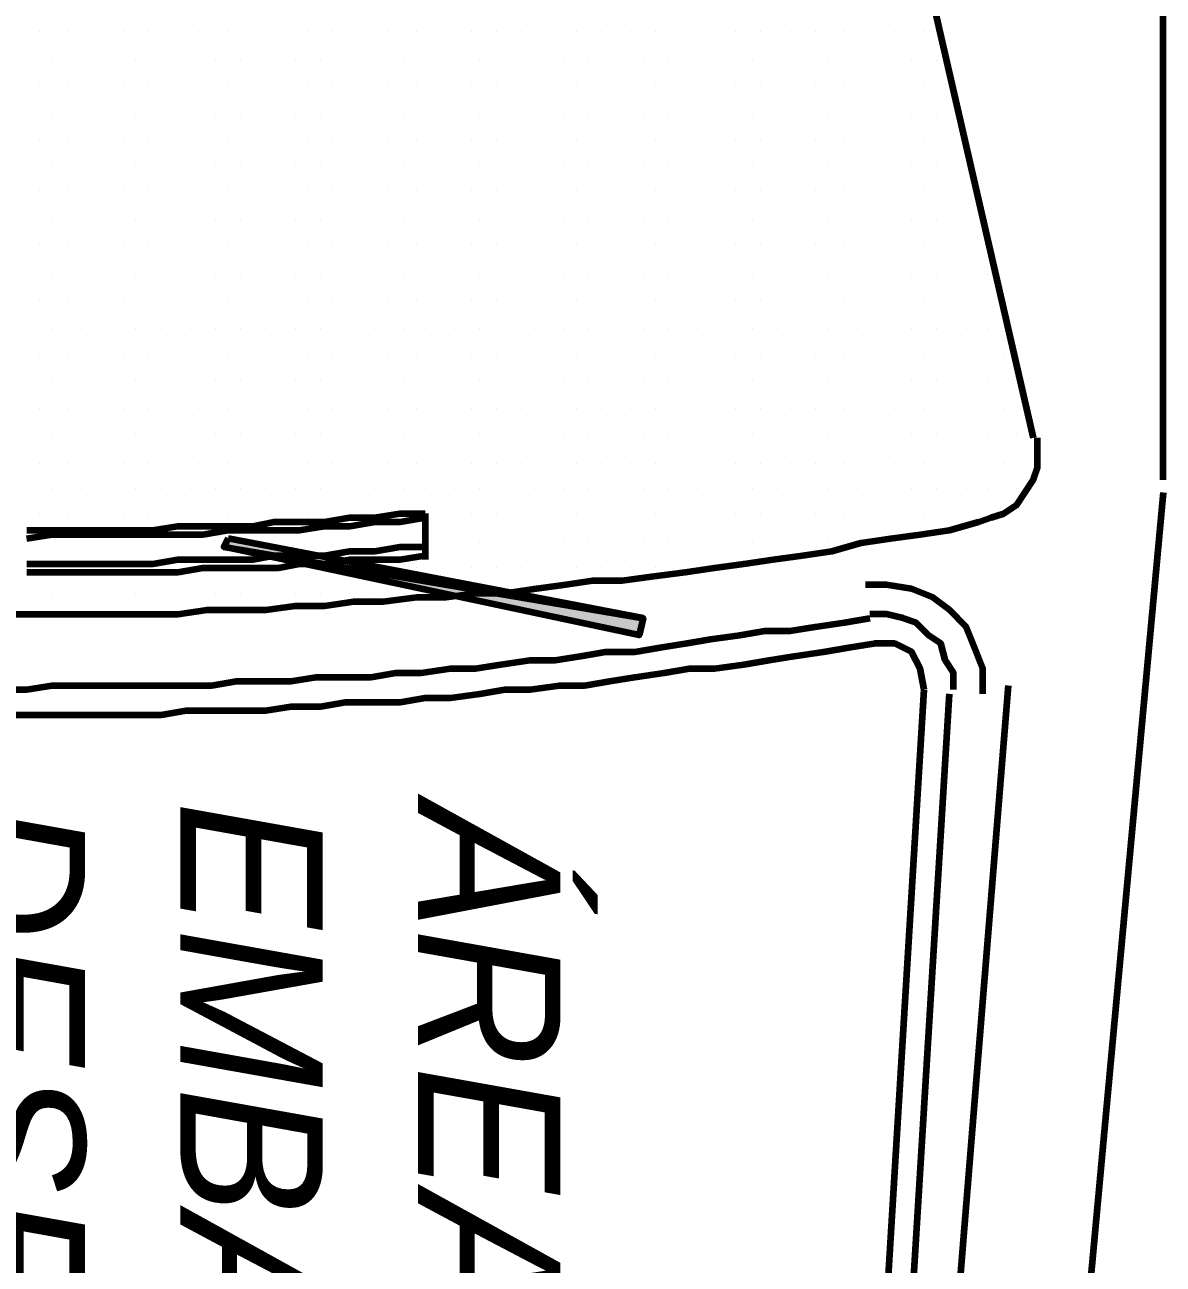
# Model space of a CAD drawing. Header units: millimetres. Extents: x 2273 to 2522, y 1034 to 1187.
# Drawn here: x 2395.342 to 2396.14, y 1169.398 to 1170.267 of the extents above; entities that cross this region are included whole.
import ezdxf

# ---------------------------------------------------------------- set-up
doc = ezdxf.new("R2010")
doc.units = ezdxf.units.MM
doc.linetypes.add('DASHED', pattern=[19.05, 12.7, -6.35])
doc.layers.add('LAYER8', color=8, linetype='Continuous')
doc.layers.add('PAREDES', color=4, linetype='Continuous', lineweight=100)
doc.layers.add('projeção coberta', color=252, linetype='DASHED', lineweight=0)
doc.styles.get("Standard").update_dxf_attribs({"font": 'arial.ttf'})

# ---------------------------------------------------------------- blocks, each defined once
blk = doc.blocks.new('CAR')
at = {"layer": 'projeção coberta', "linetype": 'Continuous'}
blk.add_hatch(color=0, dxfattribs=at).paths.add_polyline_path([(77.12402, 145.96569), (77.17402, 146.2598), (77.11814, 145.96863), (77.12402, 145.96569), (77.17402, 146.2598), (77.18578, 146.25686)])
at = {"layer": 'PAREDES', "color": 0, "linetype": 'Continuous'}
for points in [[(77.07696, 146.62451), (76.51814, 146.62451)], [(77.08578, 146.62451), (78.20049, 146.52157)], [(76.61225, 146.43333), (77.04755, 146.53333)], [(77.10637, 146.4951), (77.10343, 146.50392), (77.10049, 146.51275), (77.09461, 146.52157), (77.08578, 146.52745), (77.07696, 146.53333), (77.06814, 146.53627), (77.05637, 146.53627), (77.04755, 146.53627)], [(77.0652, 146.53039), (77.0652, 146.53039)], [(77.00637, 146.52157), (77.00637, 146.52157)], [(77.04461, 146.52157), (77.04461, 146.52157)], [(77.08284, 146.52157), (77.08284, 146.52157)], [(76.98873, 146.51275), (76.98873, 146.51275)], [(77.02696, 146.51275), (77.02696, 146.51275)], [(77.0652, 146.51275), (77.0652, 146.51275)], [(77.10049, 146.51275), (77.10049, 146.51275)], [(77.22108, 146.51569), (78.23873, 146.43333)], [(76.93284, 146.50098), (76.93284, 146.50098)], [(76.97108, 146.50098), (76.97108, 146.50098)], [(77.00637, 146.50098), (77.00637, 146.50098)], [(77.04461, 146.50098), (77.04461, 146.50098)], [(77.08284, 146.50098), (77.08284, 146.50098)], [(76.87402, 146.4951), (76.87402, 146.4951)], [(76.91225, 146.4951), (76.91225, 146.4951)], [(76.95049, 146.4951), (76.95049, 146.4951)], [(76.98873, 146.4951), (76.98873, 146.4951)], [(77.02696, 146.4951), (77.02696, 146.4951)], [(77.0652, 146.4951), (77.0652, 146.4951)], [(77.10049, 146.4951), (77.10049, 146.4951)], [(77.17108, 145.80686), (77.17108, 145.82745), (77.17108, 145.84804), (77.17108, 145.86863), (77.17108, 145.88922), (77.17108, 145.9098), (77.17108, 145.93333), (77.16814, 145.95392), (77.16814, 145.97451), (77.16814, 145.9951), (77.1652, 146.01569), (77.1652, 146.03627), (77.16225, 146.05686), (77.16225, 146.07745), (77.15931, 146.10098), (77.15931, 146.12157), (77.15637, 146.14216), (77.15637, 146.16275), (77.15343, 146.18333), (77.15049, 146.20392), (77.14755, 146.22451), (77.14755, 146.2451), (77.14461, 146.26569), (77.14167, 146.28922), (77.13873, 146.3098), (77.13578, 146.33039), (77.13284, 146.35098), (77.1299, 146.37157), (77.12696, 146.39216), (77.12108, 146.41275), (77.11814, 146.43333), (77.1152, 146.45392), (77.11225, 146.47451), (77.10637, 146.4951)], [(77.22696, 146.49804), (77.20931, 146.49804), (77.19461, 146.49216), (77.1799, 146.48627), (77.16814, 146.47451), (77.15931, 146.46275), (77.15343, 146.44804), (77.15049, 146.43039), (77.15049, 146.41569)], [(76.85637, 146.48627), (76.85637, 146.48627)], [(76.89461, 146.48627), (76.89461, 146.48627)], [(76.93284, 146.48627), (76.93284, 146.48627)], [(76.97108, 146.48627), (76.97108, 146.48627)], [(77.00637, 146.48627), (77.00637, 146.48627)], [(77.04461, 146.48627), (77.04461, 146.48627)], [(77.08284, 146.48627), (77.08284, 146.48627)], [(76.80049, 146.47451), (76.80049, 146.47451)], [(76.83873, 146.47451), (76.83873, 146.47451)], [(76.87402, 146.47451), (76.87402, 146.47451)], [(76.91225, 146.47451), (76.91225, 146.47451)], [(76.95049, 146.47451), (76.95049, 146.47451)], [(76.98873, 146.47451), (76.98873, 146.47451)], [(77.02696, 146.47451), (77.02696, 146.47451)], [(77.0652, 146.47451), (77.0652, 146.47451)], [(77.10049, 146.47451), (77.10049, 146.47451)], [(77.22402, 146.47745), (77.21225, 146.47745), (77.20343, 146.47157), (77.19167, 146.46863), (77.18578, 146.4598), (77.17696, 146.45098), (77.17402, 146.44216), (77.17108, 146.43039), (77.17108, 146.41863)], [(78.28578, 146.4098), (77.22696, 146.47451)], [(76.78284, 146.46569), (76.78284, 146.46569)], [(76.82108, 146.46569), (76.82108, 146.46569)], [(76.85637, 146.46569), (76.85637, 146.46569)], [(76.89461, 146.46569), (76.89461, 146.46569)], [(76.93284, 146.46569), (76.93284, 146.46569)], [(76.97108, 146.46569), (76.97108, 146.46569)], [(77.00637, 146.46569), (77.00637, 146.46569)], [(77.04461, 146.46569), (77.04461, 146.46569)], [(77.08284, 146.46569), (77.08284, 146.46569)], [(76.76225, 146.45686), (76.76225, 146.45686)], [(76.80049, 146.45686), (76.80049, 146.45686)], [(76.83873, 146.45686), (76.83873, 146.45686)], [(76.87402, 146.45686), (76.87402, 146.45686)], [(76.91225, 146.45686), (76.91225, 146.45686)], [(76.95049, 146.45686), (76.95049, 146.45686)], [(76.98873, 146.45686), (76.98873, 146.45686)], [(77.02696, 146.45686), (77.02696, 146.45686)], [(77.0652, 146.45686), (77.0652, 146.45686)], [(77.10049, 146.45686), (77.10049, 146.45686)], [(77.22402, 146.45686), (77.20931, 146.45392), (77.19755, 146.44804), (77.19167, 146.43627), (77.19167, 146.42157)], [(78.28873, 146.39216), (77.22402, 146.45686)], [(76.78284, 146.44804), (76.78284, 146.44804)], [(76.82108, 146.44804), (76.82108, 146.44804)], [(76.85637, 146.44804), (76.85637, 146.44804)], [(76.89461, 146.44804), (76.89461, 146.44804)], [(76.93284, 146.44804), (76.93284, 146.44804)], [(76.97108, 146.44804), (76.97108, 146.44804)], [(77.00637, 146.44804), (77.00637, 146.44804)], [(77.04461, 146.44804), (77.04461, 146.44804)], [(77.08284, 146.44804), (77.08284, 146.44804)], [(76.76225, 146.43627), (76.76225, 146.43627)], [(76.80049, 146.43627), (76.80049, 146.43627)], [(76.83873, 146.43627), (76.83873, 146.43627)], [(76.87402, 146.43627), (76.87402, 146.43627)], [(76.91225, 146.43627), (76.91225, 146.43627)], [(76.95049, 146.43627), (76.95049, 146.43627)], [(76.98873, 146.43627), (76.98873, 146.43627)], [(77.02696, 146.43627), (77.02696, 146.43627)], [(77.0652, 146.43627), (77.0652, 146.43627)], [(77.10049, 146.43627), (77.10049, 146.43627)], [(76.78284, 146.42745), (76.78284, 146.42745)], [(76.82108, 146.42745), (76.82108, 146.42745)], [(76.85637, 146.42745), (76.85637, 146.42745)], [(76.89461, 146.42745), (76.89461, 146.42745)], [(76.93284, 146.42745), (76.93284, 146.42745)], [(76.97108, 146.42745), (76.97108, 146.42745)], [(77.00637, 146.42745), (77.00637, 146.42745)], [(77.04461, 146.42745), (77.04461, 146.42745)], [(77.08284, 146.42745), (77.08284, 146.42745)], [(77.12108, 146.42745), (77.12108, 146.42745)], [(77.24167, 145.8098), (77.24167, 145.82745), (77.24167, 145.8451), (77.24167, 145.86569), (77.24167, 145.88333), (77.24167, 145.90098), (77.24167, 145.92157), (77.23873, 145.93922), (77.23873, 145.95686), (77.23873, 145.97745), (77.23873, 145.9951), (77.23578, 146.01275), (77.23578, 146.03333), (77.23284, 146.05098), (77.23284, 146.06863), (77.23284, 146.08922), (77.2299, 146.10686), (77.2299, 146.12451), (77.22696, 146.1451), (77.22402, 146.16275), (77.22402, 146.18039), (77.22108, 146.20098), (77.22108, 146.21863), (77.21814, 146.23627), (77.2152, 146.25392), (77.21225, 146.27451), (77.20931, 146.29216), (77.20931, 146.3098), (77.20637, 146.33039), (77.20343, 146.34804), (77.20049, 146.36569), (77.19755, 146.38627), (77.19461, 146.40392), (77.19167, 146.42157)], [(76.76225, 146.41863), (76.76225, 146.41863)], [(76.80049, 146.41863), (76.80049, 146.41863)], [(76.83873, 146.41863), (76.83873, 146.41863)], [(76.87402, 146.41863), (76.87402, 146.41863)], [(76.91225, 146.41863), (76.91225, 146.41863)], [(76.95049, 146.41863), (76.95049, 146.41863)], [(76.98873, 146.41863), (76.98873, 146.41863)], [(77.02696, 146.41863), (77.02696, 146.41863)], [(77.0652, 146.41863), (77.0652, 146.41863)], [(77.10049, 146.41863), (77.10049, 146.41863)], [(77.22402, 145.8098), (77.22402, 145.82745), (77.22108, 145.8451), (77.22108, 145.86569), (77.22108, 145.88333), (77.22108, 145.90098), (77.22108, 145.91863), (77.22108, 145.93922), (77.22108, 145.95686), (77.21814, 145.97451), (77.21814, 145.9951), (77.21814, 146.01275), (77.2152, 146.03039), (77.2152, 146.05098), (77.2152, 146.06863), (77.21225, 146.08627), (77.21225, 146.10392), (77.20931, 146.12451), (77.20931, 146.14216), (77.20637, 146.1598), (77.20343, 146.18039), (77.20343, 146.19804), (77.20049, 146.21569), (77.19755, 146.23333), (77.19755, 146.25392), (77.19461, 146.27157), (77.19167, 146.28922), (77.18873, 146.30686), (77.18578, 146.32745), (77.18284, 146.3451), (77.18284, 146.36275), (77.1799, 146.38039), (77.17696, 146.40098), (77.17402, 146.41863)], [(76.78284, 146.4098), (76.78284, 146.4098)], [(76.82108, 146.4098), (76.82108, 146.4098)], [(76.85637, 146.4098), (76.85637, 146.4098)], [(76.89461, 146.4098), (76.89461, 146.4098)], [(76.93284, 146.4098), (76.93284, 146.4098)], [(76.97108, 146.4098), (76.97108, 146.4098)], [(77.00637, 146.4098), (77.00637, 146.4098)], [(77.04461, 146.4098), (77.04461, 146.4098)], [(77.08284, 146.4098), (77.08284, 146.4098)], [(77.12108, 146.4098), (77.12108, 146.4098)], [(76.76225, 146.40098), (76.76225, 146.40098)], [(76.80049, 146.40098), (76.80049, 146.40098)], [(76.83873, 146.40098), (76.83873, 146.40098)], [(76.87402, 146.40098), (76.87402, 146.40098)], [(76.91225, 146.40098), (76.91225, 146.40098)], [(76.95049, 146.40098), (76.95049, 146.40098)], [(76.98873, 146.40098), (76.98873, 146.40098)], [(77.02696, 146.40098), (77.02696, 146.40098)], [(77.0652, 146.40098), (77.0652, 146.40098)], [(77.10049, 146.40098), (77.10049, 146.40098)], [(76.78284, 146.38922), (76.78284, 146.38922)], [(76.82108, 146.38922), (76.82108, 146.38922)], [(76.85637, 146.38922), (76.85637, 146.38922)], [(76.89461, 146.38922), (76.89461, 146.38922)], [(76.93284, 146.38922), (76.93284, 146.38922)], [(76.97108, 146.38922), (76.97108, 146.38922)], [(77.00637, 146.38922), (77.00637, 146.38922)], [(77.04461, 146.38922), (77.04461, 146.38922)], [(77.08284, 146.38922), (77.08284, 146.38922)], [(77.12108, 146.38922), (77.12108, 146.38922)], [(76.76225, 146.38039), (76.76225, 146.38039)], [(76.80049, 146.38039), (76.80049, 146.38039)], [(76.83873, 146.38039), (76.83873, 146.38039)], [(76.87402, 146.38039), (76.87402, 146.38039)], [(76.91225, 146.38039), (76.91225, 146.38039)], [(76.98873, 146.38039), (76.98873, 146.38039)], [(77.02696, 146.38039), (77.02696, 146.38039)], [(77.0652, 146.38039), (77.0652, 146.38039)], [(77.10049, 146.38039), (77.10049, 146.38039)], [(76.78284, 146.37157), (76.78284, 146.37157)], [(76.82108, 146.37157), (76.82108, 146.37157)], [(76.85637, 146.37157), (76.85637, 146.37157)], [(76.89461, 146.37157), (76.89461, 146.37157)], [(76.93284, 146.37157), (76.93284, 146.37157)], [(76.97108, 146.37157), (76.97108, 146.37157)], [(77.00637, 146.37157), (77.00637, 146.37157)], [(77.04461, 146.37157), (77.04461, 146.37157)], [(77.08284, 146.37157), (77.08284, 146.37157)], [(77.12108, 146.37157), (77.12108, 146.37157)], [(76.76225, 146.36275), (76.76225, 146.36275)], [(76.80049, 146.36275), (76.80049, 146.36275)], [(76.83873, 146.36275), (76.83873, 146.36275)], [(76.87402, 146.36275), (76.87402, 146.36275)], [(76.91225, 146.36275), (76.91225, 146.36275)], [(76.95049, 146.36275), (76.95049, 146.36275)], [(76.98873, 146.36275), (76.98873, 146.36275)], [(77.02696, 146.36275), (77.02696, 146.36275)], [(77.0652, 146.36275), (77.0652, 146.36275)], [(77.10049, 146.36275), (77.10049, 146.36275)], [(76.78284, 146.35392), (76.78284, 146.35392)], [(76.82108, 146.35392), (76.82108, 146.35392)], [(76.85637, 146.35392), (76.85637, 146.35392)], [(76.89461, 146.35392), (76.89461, 146.35392)], [(76.97108, 146.35392), (76.97108, 146.35392)], [(77.00637, 146.35392), (77.00637, 146.35392)], [(77.04461, 146.35392), (77.04461, 146.35392)], [(77.08284, 146.35392), (77.08284, 146.35392)], [(77.12108, 146.35392), (77.12108, 146.35392)], [(76.76225, 146.34216), (76.76225, 146.34216)], [(76.80049, 146.34216), (76.80049, 146.34216)], [(76.83873, 146.34216), (76.83873, 146.34216)], [(76.87402, 146.34216), (76.87402, 146.34216)], [(76.91225, 146.34216), (76.91225, 146.34216)], [(76.95049, 146.34216), (76.95049, 146.34216)], [(76.98873, 146.34216), (76.98873, 146.34216)], [(77.02696, 146.34216), (77.02696, 146.34216)], [(77.0652, 146.34216), (77.0652, 146.34216)], [(77.10049, 146.34216), (77.10049, 146.34216)], [(76.78284, 146.33627), (76.78284, 146.33627)], [(76.82108, 146.33627), (76.82108, 146.33627)], [(76.85637, 146.33627), (76.85637, 146.33627)], [(76.89461, 146.33627), (76.89461, 146.33627)], [(76.93284, 146.33627), (76.93284, 146.33627)], [(76.97108, 146.33627), (76.97108, 146.33627)], [(77.00637, 146.33627), (77.00637, 146.33627)], [(77.04461, 146.33627), (77.04461, 146.33627)], [(77.08284, 146.33627), (77.08284, 146.33627)], [(77.12108, 146.33627), (77.12108, 146.33627)], [(76.76225, 146.32451), (76.76225, 146.32451)], [(76.80049, 146.32451), (76.80049, 146.32451)], [(76.83873, 146.32451), (76.83873, 146.32451)], [(76.87402, 146.32451), (76.87402, 146.32451)], [(76.91225, 146.32451), (76.91225, 146.32451)], [(76.95049, 146.32451), (76.95049, 146.32451)], [(76.98873, 146.32451), (76.98873, 146.32451)], [(77.02696, 146.32451), (77.02696, 146.32451)], [(77.0652, 146.32451), (77.0652, 146.32451)], [(77.10049, 146.32451), (77.10049, 146.32451)], [(76.78284, 146.31569), (76.78284, 146.31569)], [(76.82108, 146.31569), (76.82108, 146.31569)], [(76.85637, 146.31569), (76.85637, 146.31569)], [(76.89461, 146.31569), (76.89461, 146.31569)], [(76.93284, 146.31569), (76.93284, 146.31569)], [(76.97108, 146.31569), (76.97108, 146.31569)], [(77.00637, 146.31569), (77.00637, 146.31569)], [(77.04461, 146.31569), (77.04461, 146.31569)], [(77.08284, 146.31569), (77.08284, 146.31569)], [(77.12108, 146.31569), (77.12108, 146.31569)], [(76.76225, 146.30392), (76.76225, 146.30392)], [(76.80049, 146.30392), (76.80049, 146.30392)], [(76.83873, 146.30392), (76.83873, 146.30392)], [(76.87402, 146.30392), (76.87402, 146.30392)], [(76.91225, 146.30392), (76.91225, 146.30392)], [(76.95049, 146.30392), (76.95049, 146.30392)], [(76.98873, 146.30392), (76.98873, 146.30392)], [(77.02696, 146.30392), (77.02696, 146.30392)], [(77.0652, 146.30392), (77.0652, 146.30392)], [(77.10049, 146.30392), (77.10049, 146.30392)], [(77.13873, 146.30392), (77.13873, 146.30392)], [(76.78284, 146.29804), (76.78284, 146.29804)], [(76.82108, 146.29804), (76.82108, 146.29804)], [(76.85637, 146.29804), (76.85637, 146.29804)], [(76.89461, 146.29804), (76.89461, 146.29804)], [(76.93284, 146.29804), (76.93284, 146.29804)], [(76.97108, 146.29804), (76.97108, 146.29804)], [(77.00637, 146.29804), (77.00637, 146.29804)], [(77.04461, 146.29804), (77.04461, 146.29804)], [(77.08284, 146.29804), (77.08284, 146.29804)], [(77.12108, 146.29804), (77.12108, 146.29804)], [(76.76225, 146.28922), (76.76225, 146.28922)], [(76.80049, 146.28922), (76.80049, 146.28922)], [(76.83873, 146.28922), (76.83873, 146.28922)], [(76.87402, 146.28922), (76.87402, 146.28922)], [(76.91225, 146.28922), (76.91225, 146.28922)], [(76.95049, 146.28922), (76.95049, 146.28922)], [(76.98873, 146.28922), (76.98873, 146.28922)], [(77.02696, 146.28922), (77.02696, 146.28922)], [(77.0652, 146.28922), (77.0652, 146.28922)], [(77.10049, 146.28922), (77.10049, 146.28922)], [(77.13873, 146.28922), (77.13873, 146.28922)], [(76.78284, 146.27745), (76.78284, 146.27745)], [(76.82108, 146.27745), (76.82108, 146.27745)], [(76.85637, 146.27745), (76.85637, 146.27745)], [(76.89461, 146.27745), (76.89461, 146.27745)], [(76.93284, 146.27745), (76.93284, 146.27745)], [(76.97108, 146.27745), (76.97108, 146.27745)], [(77.00637, 146.27745), (77.00637, 146.27745)], [(77.04461, 146.27745), (77.04461, 146.27745)], [(77.08284, 146.27745), (77.08284, 146.27745)], [(77.12108, 146.27745), (77.12108, 146.27745)], [(76.76225, 146.26863), (76.76225, 146.26863)], [(76.80049, 146.26863), (76.80049, 146.26863)], [(76.83873, 146.26863), (76.83873, 146.26863)], [(76.87402, 146.26863), (76.87402, 146.26863)], [(76.91225, 146.26863), (76.91225, 146.26863)], [(76.95049, 146.26863), (76.95049, 146.26863)], [(76.98873, 146.26863), (76.98873, 146.26863)], [(77.02696, 146.26863), (77.02696, 146.26863)], [(77.0652, 146.26863), (77.0652, 146.26863)], [(77.10049, 146.26863), (77.10049, 146.26863)], [(77.13873, 146.26863), (77.13873, 146.26863)], [(76.78284, 146.2598), (76.78284, 146.2598)], [(76.82108, 146.2598), (76.82108, 146.2598)], [(76.85637, 146.2598), (76.85637, 146.2598)], [(76.89461, 146.2598), (76.89461, 146.2598)], [(76.93284, 146.2598), (76.93284, 146.2598)], [(76.97108, 146.2598), (76.97108, 146.2598)], [(77.00637, 146.2598), (77.00637, 146.2598)], [(77.04461, 146.2598), (77.04461, 146.2598)], [(77.08284, 146.2598), (77.08284, 146.2598)], [(77.11814, 145.96863), (77.12402, 145.96569), (77.17402, 146.2598), (77.11814, 145.96863)], [(77.12108, 146.2598), (77.12108, 146.2598)], [(77.12402, 145.96569), (77.17402, 146.2598), (77.18578, 146.25686), (77.12402, 145.96569)], [(76.76225, 146.25098), (76.76225, 146.25098)], [(76.80049, 146.25098), (76.80049, 146.25098)], [(76.83873, 146.25098), (76.83873, 146.25098)], [(76.87402, 146.25098), (76.87402, 146.25098)], [(76.91225, 146.25098), (76.91225, 146.25098)], [(76.95049, 146.25098), (76.95049, 146.25098)], [(76.98873, 146.25098), (76.98873, 146.25098)], [(77.02696, 146.25098), (77.02696, 146.25098)], [(77.0652, 146.25098), (77.0652, 146.25098)], [(77.10049, 146.25098), (77.10049, 146.25098)], [(77.13873, 146.25098), (77.13873, 146.25098)], [(76.78284, 146.23922), (76.78284, 146.23922)], [(76.82108, 146.23922), (76.82108, 146.23922)], [(76.85637, 146.23922), (76.85637, 146.23922)], [(76.89461, 146.23922), (76.89461, 146.23922)], [(76.93284, 146.23922), (76.93284, 146.23922)], [(76.97108, 146.23922), (76.97108, 146.23922)], [(77.00637, 146.23922), (77.00637, 146.23922)], [(77.04461, 146.23922), (77.04461, 146.23922)], [(77.08284, 146.23922), (77.08284, 146.23922)], [(77.12108, 146.23922), (77.12108, 146.23922)], [(76.76225, 146.23039), (76.76225, 146.23039)], [(76.80049, 146.23039), (76.80049, 146.23039)], [(76.83873, 146.23039), (76.83873, 146.23039)], [(76.87402, 146.23039), (76.87402, 146.23039)], [(76.91225, 146.23039), (76.91225, 146.23039)], [(76.95049, 146.23039), (76.95049, 146.23039)], [(76.98873, 146.23039), (76.98873, 146.23039)], [(77.02696, 146.23039), (77.02696, 146.23039)], [(77.0652, 146.23039), (77.0652, 146.23039)], [(77.10049, 146.23039), (77.10049, 146.23039)], [(77.13873, 146.23039), (77.13873, 146.23039)], [(76.78284, 146.22157), (76.78284, 146.22157)], [(76.82108, 146.22157), (76.82108, 146.22157)], [(76.85637, 146.22157), (76.85637, 146.22157)], [(76.89461, 146.22157), (76.89461, 146.22157)], [(76.93284, 146.22157), (76.93284, 146.22157)], [(76.97108, 146.22157), (76.97108, 146.22157)], [(77.00637, 146.22157), (77.00637, 146.22157)], [(77.04461, 146.22157), (77.04461, 146.22157)], [(77.08284, 146.22157), (77.08284, 146.22157)], [(77.12108, 146.22157), (77.12108, 146.22157)], [(76.76225, 146.21275), (76.76225, 146.21275)], [(76.80049, 146.21275), (76.80049, 146.21275)], [(76.83873, 146.21275), (76.83873, 146.21275)], [(76.87402, 146.21275), (76.87402, 146.21275)], [(76.91225, 146.21275), (76.91225, 146.21275)], [(76.95049, 146.21275), (76.95049, 146.21275)], [(76.98873, 146.21275), (76.98873, 146.21275)], [(77.02696, 146.21275), (77.02696, 146.21275)], [(77.0652, 146.21275), (77.0652, 146.21275)], [(77.10049, 146.21275), (77.10049, 146.21275)], [(77.13873, 146.21275), (77.13873, 146.21275)], [(76.78284, 146.20392), (76.78284, 146.20392)], [(76.82108, 146.20392), (76.82108, 146.20392)], [(76.85637, 146.20392), (76.85637, 146.20392)], [(76.89461, 146.20392), (76.89461, 146.20392)], [(76.93284, 146.20392), (76.93284, 146.20392)], [(76.97108, 146.20392), (76.97108, 146.20392)], [(77.00637, 146.20392), (77.00637, 146.20392)], [(77.04461, 146.20392), (77.04461, 146.20392)], [(77.08284, 146.20392), (77.08284, 146.20392)], [(77.12108, 146.20392), (77.12108, 146.20392)], [(76.76225, 146.19216), (76.76225, 146.19216)], [(76.80049, 146.19216), (76.80049, 146.19216)], [(76.83873, 146.19216), (76.83873, 146.19216)], [(76.87402, 146.19216), (76.87402, 146.19216)], [(76.91225, 146.19216), (76.91225, 146.19216)], [(76.95049, 146.19216), (76.95049, 146.19216)], [(76.98873, 146.19216), (76.98873, 146.19216)], [(77.02696, 146.19216), (77.02696, 146.19216)], [(77.0652, 146.19216), (77.0652, 146.19216)], [(77.10049, 146.19216), (77.10049, 146.19216)], [(77.13873, 146.19216), (77.13873, 146.19216)], [(76.78284, 146.18333), (76.78284, 146.18333)], [(76.82108, 146.18333), (76.82108, 146.18333)], [(76.85637, 146.18333), (76.85637, 146.18333)], [(76.89461, 146.18333), (76.89461, 146.18333)], [(76.93284, 146.18333), (76.93284, 146.18333)], [(76.97108, 146.18333), (76.97108, 146.18333)], [(77.00637, 146.18333), (77.00637, 146.18333)], [(77.04461, 146.18333), (77.04461, 146.18333)], [(77.08284, 146.18333), (77.08284, 146.18333)], [(77.12108, 146.18333), (77.12108, 146.18333)], [(76.76225, 146.17451), (76.76225, 146.17451)], [(76.80049, 146.17451), (76.80049, 146.17451)], [(76.83873, 146.17451), (76.83873, 146.17451)], [(76.87402, 146.17451), (76.87402, 146.17451)], [(76.91225, 146.17451), (76.91225, 146.17451)], [(76.95049, 146.17451), (76.95049, 146.17451)], [(76.98873, 146.17451), (76.98873, 146.17451)], [(77.02696, 146.17451), (77.02696, 146.17451)], [(77.0652, 146.17451), (77.0652, 146.17451)], [(77.10049, 146.17451), (77.10049, 146.17451)], [(77.13873, 146.17451), (77.13873, 146.17451)], [(76.78284, 146.16569), (76.78284, 146.16569)], [(76.82108, 146.16569), (76.82108, 146.16569)], [(76.85637, 146.16569), (76.85637, 146.16569)], [(76.89461, 146.16569), (76.89461, 146.16569)], [(76.93284, 146.16569), (76.93284, 146.16569)], [(76.97108, 146.16569), (76.97108, 146.16569)], [(77.00637, 146.16569), (77.00637, 146.16569)], [(77.04461, 146.16569), (77.04461, 146.16569)], [(77.08284, 146.16569), (77.08284, 146.16569)], [(77.12108, 146.16569), (77.12108, 146.16569)], [(76.76225, 146.15686), (76.76225, 146.15686)], [(76.80049, 146.15686), (76.80049, 146.15686)], [(76.83873, 146.15686), (76.83873, 146.15686)], [(76.87402, 146.15686), (76.87402, 146.15686)], [(76.91225, 146.15686), (76.91225, 146.15686)], [(76.95049, 146.15686), (76.95049, 146.15686)], [(76.98873, 146.15686), (76.98873, 146.15686)], [(77.02696, 146.15686), (77.02696, 146.15686)], [(77.0652, 146.15686), (77.0652, 146.15686)], [(77.10049, 146.15686), (77.10049, 146.15686)], [(77.13873, 146.15686), (77.13873, 146.15686)], [(76.78284, 146.1451), (76.78284, 146.1451)], [(76.82108, 146.1451), (76.82108, 146.1451)], [(76.85637, 146.1451), (76.85637, 146.1451)], [(76.89461, 146.1451), (76.89461, 146.1451)], [(76.93284, 146.1451), (76.93284, 146.1451)], [(76.97108, 146.1451), (76.97108, 146.1451)], [(77.00637, 146.1451), (77.00637, 146.1451)], [(77.04461, 146.1451), (77.04461, 146.1451)], [(77.08284, 146.1451), (77.08284, 146.1451)], [(77.12108, 146.1451), (77.12108, 146.1451)], [(77.15637, 146.1451), (77.15637, 146.1451)], [(76.76225, 146.13922), (76.76225, 146.13922)], [(76.80049, 146.13922), (76.80049, 146.13922)], [(76.83873, 146.13922), (76.83873, 146.13922)], [(76.87402, 146.13922), (76.87402, 146.13922)], [(76.91225, 146.13922), (76.91225, 146.13922)], [(76.95049, 146.13922), (76.95049, 146.13922)], [(76.98873, 146.13922), (76.98873, 146.13922)], [(77.02696, 146.13922), (77.02696, 146.13922)], [(77.0652, 146.13922), (77.0652, 146.13922)], [(77.10049, 146.13922), (77.10049, 146.13922)], [(77.13873, 146.13922), (77.13873, 146.13922)], [(76.78284, 146.12745), (76.78284, 146.12745)], [(76.82108, 146.12745), (76.82108, 146.12745)], [(76.85637, 146.12745), (76.85637, 146.12745)], [(76.89461, 146.12745), (76.89461, 146.12745)], [(76.93284, 146.12745), (76.93284, 146.12745)], [(76.97108, 146.12745), (76.97108, 146.12745)], [(77.00637, 146.12745), (77.00637, 146.12745)], [(77.04461, 146.12745), (77.04461, 146.12745)], [(77.08284, 146.12745), (77.08284, 146.12745)], [(77.12108, 146.12745), (77.12108, 146.12745)], [(77.15637, 146.12745), (77.15637, 146.12745)], [(76.76225, 146.11863), (76.76225, 146.11863)], [(76.80049, 146.11863), (76.80049, 146.11863)], [(76.83873, 146.11863), (76.83873, 146.11863)], [(76.87402, 146.11863), (76.87402, 146.11863)], [(76.91225, 146.11863), (76.91225, 146.11863)], [(76.95049, 146.11863), (76.95049, 146.11863)], [(76.98873, 146.11863), (76.98873, 146.11863)], [(77.02696, 146.11863), (77.02696, 146.11863)], [(77.0652, 146.11863), (77.0652, 146.11863)], [(77.10049, 146.11863), (77.10049, 146.11863)], [(77.13873, 146.11863), (77.13873, 146.11863)], [(76.76225, 146.10098), (76.76225, 146.10098)], [(76.78284, 146.10686), (76.78284, 146.10686)], [(76.80049, 146.10098), (76.80049, 146.10098)], [(76.82108, 146.10686), (76.82108, 146.10686)], [(76.83873, 146.10098), (76.83873, 146.10098)], [(76.85637, 146.10686), (76.85637, 146.10686)], [(76.87402, 146.10098), (76.87402, 146.10098)], [(76.89461, 146.10686), (76.89461, 146.10686)], [(76.91225, 146.10098), (76.91225, 146.10098)], [(76.93284, 146.10686), (76.93284, 146.10686)], [(76.95049, 146.10098), (76.95049, 146.10098)], [(76.97108, 146.10686), (76.97108, 146.10686)], [(76.98873, 146.10098), (76.98873, 146.10098)], [(77.00637, 146.10686), (77.00637, 146.10686)], [(77.02696, 146.10098), (77.02696, 146.10098)], [(77.04461, 146.10686), (77.04461, 146.10686)], [(77.0652, 146.10098), (77.0652, 146.10098)], [(77.08284, 146.10686), (77.08284, 146.10686)], [(77.11225, 145.82745), (77.11225, 145.8451), (77.11225, 145.86275), (77.11225, 145.88039), (77.11225, 145.89804), (77.11225, 145.91569), (77.10931, 145.93333), (77.10931, 145.95098), (77.10931, 145.96863), (77.10931, 145.98627), (77.10637, 146.00098), (77.10637, 146.01863), (77.10637, 146.03627), (77.10343, 146.05392), (77.10343, 146.07157), (77.10049, 146.08922), (77.10049, 146.10686)], [(77.10049, 146.10686), (77.13284, 146.10686)], [(77.10049, 146.10098), (77.10049, 146.10098)], [(77.11814, 145.82745), (77.1152, 145.8451), (77.1152, 145.86275), (77.1152, 145.88039), (77.1152, 145.89804), (77.1152, 145.91569), (77.1152, 145.93333), (77.1152, 145.95098), (77.11225, 145.96863), (77.11225, 145.98627), (77.11225, 146.00392), (77.11225, 146.01863), (77.10931, 146.03627), (77.10931, 146.05392), (77.10637, 146.07157), (77.10637, 146.08922), (77.10343, 146.10686)], [(77.12108, 146.10686), (77.12108, 146.10686)], [(77.13578, 145.82745), (77.13578, 145.8451), (77.13578, 145.86275), (77.13578, 145.88039), (77.13578, 145.89804), (77.13578, 145.91569), (77.13284, 145.93333), (77.13284, 145.95098), (77.13284, 145.96863), (77.13284, 145.98627), (77.1299, 146.00098), (77.1299, 146.01863), (77.1299, 146.03627), (77.12696, 146.05392), (77.12696, 146.07157), (77.12402, 146.08922), (77.12402, 146.10686)], [(77.14167, 145.82745), (77.14167, 145.8451), (77.14167, 145.86275), (77.14167, 145.88039), (77.14167, 145.89804), (77.14167, 145.91569), (77.14167, 145.93333), (77.13873, 145.95098), (77.13873, 145.96863), (77.13873, 145.98627), (77.13873, 146.00392), (77.13578, 146.01863), (77.13578, 146.03627), (77.13284, 146.05392), (77.13284, 146.07157), (77.13284, 146.08922), (77.1299, 146.10686)], [(77.13873, 146.10098), (77.13873, 146.10098)], [(77.15637, 146.10686), (77.15637, 146.10686)], [(76.78284, 146.09216), (76.78284, 146.09216)], [(76.82108, 146.09216), (76.82108, 146.09216)], [(76.85637, 146.09216), (76.85637, 146.09216)], [(76.89461, 146.09216), (76.89461, 146.09216)], [(76.93284, 146.09216), (76.93284, 146.09216)], [(76.97108, 146.09216), (76.97108, 146.09216)], [(77.00637, 146.09216), (77.00637, 146.09216)], [(77.04461, 146.09216), (77.04461, 146.09216)], [(77.08284, 146.09216), (77.08284, 146.09216)], [(77.15637, 146.09216), (77.15637, 146.09216)], [(76.76225, 146.08039), (76.76225, 146.08039)], [(76.80049, 146.08039), (76.80049, 146.08039)], [(76.83873, 146.08039), (76.83873, 146.08039)], [(76.87402, 146.08039), (76.87402, 146.08039)], [(76.91225, 146.08039), (76.91225, 146.08039)], [(76.95049, 146.08039), (76.95049, 146.08039)], [(76.98873, 146.08039), (76.98873, 146.08039)], [(77.02696, 146.08039), (77.02696, 146.08039)], [(77.0652, 146.08039), (77.0652, 146.08039)], [(77.10049, 146.08039), (77.10049, 146.08039)], [(77.13873, 146.08039), (77.13873, 146.08039)], [(76.78284, 146.07157), (76.78284, 146.07157)], [(76.82108, 146.07157), (76.82108, 146.07157)], [(76.85637, 146.07157), (76.85637, 146.07157)], [(76.89461, 146.07157), (76.89461, 146.07157)], [(76.93284, 146.07157), (76.93284, 146.07157)], [(76.97108, 146.07157), (76.97108, 146.07157)], [(77.00637, 146.07157), (77.00637, 146.07157)], [(77.04461, 146.07157), (77.04461, 146.07157)], [(77.08284, 146.07157), (77.08284, 146.07157)], [(77.15637, 146.07157), (77.15637, 146.07157)], [(76.76225, 146.06275), (76.76225, 146.06275)], [(76.80049, 146.06275), (76.80049, 146.06275)], [(76.83873, 146.06275), (76.83873, 146.06275)], [(76.87402, 146.06275), (76.87402, 146.06275)], [(76.91225, 146.06275), (76.91225, 146.06275)], [(76.95049, 146.06275), (76.95049, 146.06275)], [(76.98873, 146.06275), (76.98873, 146.06275)], [(77.02696, 146.06275), (77.02696, 146.06275)], [(77.0652, 146.06275), (77.0652, 146.06275)], [(77.10049, 146.06275), (77.10049, 146.06275)], [(77.13873, 146.06275), (77.13873, 146.06275)], [(76.78284, 146.05392), (76.78284, 146.05392)], [(76.82108, 146.05392), (76.82108, 146.05392)], [(76.85637, 146.05392), (76.85637, 146.05392)], [(76.89461, 146.05392), (76.89461, 146.05392)], [(76.93284, 146.05392), (76.93284, 146.05392)], [(76.97108, 146.05392), (76.97108, 146.05392)], [(77.00637, 146.05392), (77.00637, 146.05392)], [(77.04461, 146.05392), (77.04461, 146.05392)], [(77.08284, 146.05392), (77.08284, 146.05392)], [(77.15637, 146.05392), (77.15637, 146.05392)], [(76.76225, 146.04216), (76.76225, 146.04216)], [(76.80049, 146.04216), (76.80049, 146.04216)], [(76.83873, 146.04216), (76.83873, 146.04216)], [(76.87402, 146.04216), (76.87402, 146.04216)], [(76.91225, 146.04216), (76.91225, 146.04216)], [(76.95049, 146.04216), (76.95049, 146.04216)], [(76.98873, 146.04216), (76.98873, 146.04216)], [(77.02696, 146.04216), (77.02696, 146.04216)], [(77.0652, 146.04216), (77.0652, 146.04216)], [(77.10049, 146.04216), (77.10049, 146.04216)], [(77.13873, 146.04216), (77.13873, 146.04216)], [(76.78284, 146.03333), (76.78284, 146.03333)], [(76.82108, 146.03333), (76.82108, 146.03333)], [(76.85637, 146.03333), (76.85637, 146.03333)], [(76.89461, 146.03333), (76.89461, 146.03333)], [(76.93284, 146.03333), (76.93284, 146.03333)], [(76.97108, 146.03333), (76.97108, 146.03333)], [(77.00637, 146.03333), (77.00637, 146.03333)], [(77.04461, 146.03333), (77.04461, 146.03333)], [(77.08284, 146.03333), (77.08284, 146.03333)], [(77.15637, 146.03333), (77.15637, 146.03333)], [(76.76225, 146.02451), (76.76225, 146.02451)], [(76.80049, 146.02451), (76.80049, 146.02451)], [(76.83873, 146.02451), (76.83873, 146.02451)], [(76.87402, 146.02451), (76.87402, 146.02451)], [(76.91225, 146.02451), (76.91225, 146.02451)], [(76.95049, 146.02451), (76.95049, 146.02451)], [(76.98873, 146.02451), (76.98873, 146.02451)], [(77.02696, 146.02451), (77.02696, 146.02451)], [(77.0652, 146.02451), (77.0652, 146.02451)], [(77.10049, 146.02451), (77.10049, 146.02451)], [(77.13873, 146.02451), (77.13873, 146.02451)], [(76.78284, 146.01569), (76.78284, 146.01569)], [(76.82108, 146.01569), (76.82108, 146.01569)], [(76.85637, 146.01569), (76.85637, 146.01569)], [(76.89461, 146.01569), (76.89461, 146.01569)], [(76.93284, 146.01569), (76.93284, 146.01569)], [(76.97108, 146.01569), (76.97108, 146.01569)], [(77.00637, 146.01569), (77.00637, 146.01569)], [(77.04461, 146.01569), (77.04461, 146.01569)], [(77.08284, 146.01569), (77.08284, 146.01569)], [(77.15637, 146.01569), (77.15637, 146.01569)], [(76.76225, 146.00686), (76.76225, 146.00686)], [(76.80049, 146.00686), (76.80049, 146.00686)], [(76.83873, 146.00686), (76.83873, 146.00686)], [(76.87402, 146.00686), (76.87402, 146.00686)], [(76.91225, 146.00686), (76.91225, 146.00686)], [(76.95049, 146.00686), (76.95049, 146.00686)], [(76.98873, 146.00686), (76.98873, 146.00686)], [(77.02696, 146.00686), (77.02696, 146.00686)], [(77.0652, 146.00686), (77.0652, 146.00686)], [(77.10049, 146.00686), (77.10049, 146.00686)], [(77.13873, 146.00686), (77.13873, 146.00686)], [(76.78284, 145.9951), (76.78284, 145.9951)], [(76.82108, 145.9951), (76.82108, 145.9951)], [(76.85637, 145.9951), (76.85637, 145.9951)], [(76.89461, 145.9951), (76.89461, 145.9951)], [(76.93284, 145.9951), (76.93284, 145.9951)], [(76.97108, 145.9951), (76.97108, 145.9951)], [(77.00637, 145.9951), (77.00637, 145.9951)], [(77.04461, 145.9951), (77.04461, 145.9951)], [(77.08284, 145.9951), (77.08284, 145.9951)], [(77.15637, 145.9951), (77.15637, 145.9951)], [(76.76225, 145.98627), (76.76225, 145.98627)], [(76.80049, 145.98627), (76.80049, 145.98627)], [(76.83873, 145.98627), (76.83873, 145.98627)], [(76.87402, 145.98627), (76.87402, 145.98627)], [(76.91225, 145.98627), (76.91225, 145.98627)], [(76.95049, 145.98627), (76.95049, 145.98627)], [(76.98873, 145.98627), (76.98873, 145.98627)], [(77.02696, 145.98627), (77.02696, 145.98627)], [(77.0652, 145.98627), (77.0652, 145.98627)], [(77.10049, 145.98627), (77.10049, 145.98627)], [(76.78284, 145.97745), (76.78284, 145.97745)], [(76.82108, 145.97745), (76.82108, 145.97745)], [(76.85637, 145.97745), (76.85637, 145.97745)], [(76.89461, 145.97745), (76.89461, 145.97745)], [(76.93284, 145.97745), (76.93284, 145.97745)], [(76.97108, 145.97745), (76.97108, 145.97745)], [(77.00637, 145.97745), (77.00637, 145.97745)], [(77.04461, 145.97745), (77.04461, 145.97745)], [(77.08284, 145.97745), (77.08284, 145.97745)], [(77.15637, 145.97745), (77.15637, 145.97745)], [(76.76225, 145.96863), (76.76225, 145.96863)], [(76.80049, 145.96863), (76.80049, 145.96863)], [(76.83873, 145.96863), (76.83873, 145.96863)], [(76.87402, 145.96863), (76.87402, 145.96863)], [(76.91225, 145.96863), (76.91225, 145.96863)], [(76.95049, 145.96863), (76.95049, 145.96863)], [(76.98873, 145.96863), (76.98873, 145.96863)], [(77.02696, 145.96863), (77.02696, 145.96863)], [(77.0652, 145.96863), (77.0652, 145.96863)], [(77.10049, 145.96863), (77.10049, 145.96863)], [(76.78284, 145.9598), (76.78284, 145.9598)], [(76.82108, 145.9598), (76.82108, 145.9598)], [(76.85637, 145.9598), (76.85637, 145.9598)], [(76.89461, 145.9598), (76.89461, 145.9598)], [(76.93284, 145.9598), (76.93284, 145.9598)], [(76.97108, 145.9598), (76.97108, 145.9598)], [(77.00637, 145.9598), (77.00637, 145.9598)], [(77.04461, 145.9598), (77.04461, 145.9598)], [(77.08284, 145.9598), (77.08284, 145.9598)], [(77.15637, 145.9598), (77.15637, 145.9598)], [(76.76225, 145.94804), (76.76225, 145.94804)], [(76.80049, 145.94804), (76.80049, 145.94804)], [(76.83873, 145.94804), (76.83873, 145.94804)], [(76.87402, 145.94804), (76.87402, 145.94804)], [(76.91225, 145.94804), (76.91225, 145.94804)], [(76.95049, 145.94804), (76.95049, 145.94804)], [(76.98873, 145.94804), (76.98873, 145.94804)], [(77.02696, 145.94804), (77.02696, 145.94804)], [(77.0652, 145.94804), (77.0652, 145.94804)], [(77.10049, 145.94804), (77.10049, 145.94804)], [(76.78284, 145.94216), (76.78284, 145.94216)], [(76.82108, 145.94216), (76.82108, 145.94216)], [(76.85637, 145.94216), (76.85637, 145.94216)], [(76.89461, 145.94216), (76.89461, 145.94216)], [(76.93284, 145.94216), (76.93284, 145.94216)], [(76.97108, 145.94216), (76.97108, 145.94216)], [(77.00637, 145.94216), (77.00637, 145.94216)], [(77.04461, 145.94216), (77.04461, 145.94216)], [(77.08284, 145.94216), (77.08284, 145.94216)], [(77.15637, 145.94216), (77.15637, 145.94216)], [(76.76225, 145.93039), (76.76225, 145.93039)], [(76.80049, 145.93039), (76.80049, 145.93039)], [(76.83873, 145.93039), (76.83873, 145.93039)], [(76.87402, 145.93039), (76.87402, 145.93039)], [(76.91225, 145.93039), (76.91225, 145.93039)], [(76.95049, 145.93039), (76.95049, 145.93039)], [(76.98873, 145.93039), (76.98873, 145.93039)], [(77.02696, 145.93039), (77.02696, 145.93039)], [(77.0652, 145.93039), (77.0652, 145.93039)], [(77.10049, 145.93039), (77.10049, 145.93039)], [(76.78284, 145.92157), (76.78284, 145.92157)], [(76.82108, 145.92157), (76.82108, 145.92157)], [(76.85637, 145.92157), (76.85637, 145.92157)], [(76.89461, 145.92157), (76.89461, 145.92157)], [(76.93284, 145.92157), (76.93284, 145.92157)], [(76.97108, 145.92157), (76.97108, 145.92157)], [(77.00637, 145.92157), (77.00637, 145.92157)], [(77.04461, 145.92157), (77.04461, 145.92157)], [(77.08284, 145.92157), (77.08284, 145.92157)], [(77.15637, 145.92157), (77.15637, 145.92157)], [(76.76225, 145.91275), (76.76225, 145.91275)], [(76.80049, 145.91275), (76.80049, 145.91275)], [(76.83873, 145.91275), (76.83873, 145.91275)], [(76.87402, 145.91275), (76.87402, 145.91275)], [(76.91225, 145.91275), (76.91225, 145.91275)], [(76.98873, 145.91275), (76.98873, 145.91275)], [(77.02696, 145.91275), (77.02696, 145.91275)], [(77.0652, 145.91275), (77.0652, 145.91275)], [(77.10049, 145.91275), (77.10049, 145.91275)], [(76.78284, 145.90392), (76.78284, 145.90392)], [(76.82108, 145.90392), (76.82108, 145.90392)], [(76.85637, 145.90392), (76.85637, 145.90392)], [(76.89461, 145.90392), (76.89461, 145.90392)], [(76.93284, 145.90392), (76.93284, 145.90392)], [(76.97108, 145.90392), (76.97108, 145.90392)], [(77.00637, 145.90392), (77.00637, 145.90392)], [(77.04461, 145.90392), (77.04461, 145.90392)], [(77.08284, 145.90392), (77.08284, 145.90392)], [(77.15637, 145.90392), (77.15637, 145.90392)], [(76.76225, 145.8951), (76.76225, 145.8951)], [(76.80049, 145.8951), (76.80049, 145.8951)], [(76.83873, 145.8951), (76.83873, 145.8951)], [(76.87402, 145.8951), (76.87402, 145.8951)], [(76.91225, 145.8951), (76.91225, 145.8951)], [(76.95049, 145.8951), (76.95049, 145.8951)], [(76.98873, 145.8951), (76.98873, 145.8951)], [(77.02696, 145.8951), (77.02696, 145.8951)], [(77.0652, 145.8951), (77.0652, 145.8951)], [(77.10049, 145.8951), (77.10049, 145.8951)], [(76.78284, 145.88333), (76.78284, 145.88333)], [(76.82108, 145.88333), (76.82108, 145.88333)], [(76.85637, 145.88333), (76.85637, 145.88333)], [(76.89461, 145.88333), (76.89461, 145.88333)], [(76.93284, 145.88333), (76.93284, 145.88333)], [(76.97108, 145.88333), (76.97108, 145.88333)], [(77.00637, 145.88333), (77.00637, 145.88333)], [(77.04461, 145.88333), (77.04461, 145.88333)], [(77.08284, 145.88333), (77.08284, 145.88333)], [(77.15637, 145.88333), (77.15637, 145.88333)], [(76.76225, 145.87451), (76.76225, 145.87451)], [(76.80049, 145.87451), (76.80049, 145.87451)], [(76.83873, 145.87451), (76.83873, 145.87451)], [(76.87402, 145.87451), (76.87402, 145.87451)], [(76.91225, 145.87451), (76.91225, 145.87451)], [(76.95049, 145.87451), (76.95049, 145.87451)], [(76.98873, 145.87451), (76.98873, 145.87451)], [(77.02696, 145.87451), (77.02696, 145.87451)], [(77.0652, 145.87451), (77.0652, 145.87451)], [(77.10049, 145.87451), (77.10049, 145.87451)], [(76.78284, 145.86569), (76.78284, 145.86569)], [(76.82108, 145.86569), (76.82108, 145.86569)], [(76.85637, 145.86569), (76.85637, 145.86569)], [(76.89461, 145.86569), (76.89461, 145.86569)], [(76.93284, 145.86569), (76.93284, 145.86569)], [(76.97108, 145.86569), (76.97108, 145.86569)], [(77.00637, 145.86569), (77.00637, 145.86569)], [(77.04461, 145.86569), (77.04461, 145.86569)], [(77.08284, 145.86569), (77.08284, 145.86569)], [(77.15637, 145.86569), (77.15637, 145.86569)], [(76.76225, 145.85686), (76.76225, 145.85686)], [(76.80049, 145.85686), (76.80049, 145.85686)], [(76.83873, 145.85686), (76.83873, 145.85686)], [(76.87402, 145.85686), (76.87402, 145.85686)], [(76.91225, 145.85686), (76.91225, 145.85686)], [(76.95049, 145.85686), (76.95049, 145.85686)], [(76.98873, 145.85686), (76.98873, 145.85686)], [(77.02696, 145.85686), (77.02696, 145.85686)], [(77.0652, 145.85686), (77.0652, 145.85686)], [(77.10049, 145.85686), (77.10049, 145.85686)], [(76.78284, 145.8451), (76.78284, 145.8451)], [(76.82108, 145.8451), (76.82108, 145.8451)], [(76.85637, 145.8451), (76.85637, 145.8451)], [(76.89461, 145.8451), (76.89461, 145.8451)], [(76.93284, 145.8451), (76.93284, 145.8451)], [(76.97108, 145.8451), (76.97108, 145.8451)], [(77.00637, 145.8451), (77.00637, 145.8451)], [(77.04461, 145.8451), (77.04461, 145.8451)], [(77.08284, 145.8451), (77.08284, 145.8451)], [(77.15637, 145.8451), (77.15637, 145.8451)], [(76.76225, 145.83627), (76.76225, 145.83627)], [(76.80049, 145.83627), (76.80049, 145.83627)], [(76.83873, 145.83627), (76.83873, 145.83627)], [(76.87402, 145.83627), (76.87402, 145.83627)], [(76.91225, 145.83627), (76.91225, 145.83627)], [(76.95049, 145.83627), (76.95049, 145.83627)], [(76.98873, 145.83627), (76.98873, 145.83627)], [(77.02696, 145.83627), (77.02696, 145.83627)], [(77.0652, 145.83627), (77.0652, 145.83627)], [(77.10049, 145.83627), (77.10049, 145.83627)], [(76.78284, 145.82745), (76.78284, 145.82745)], [(76.82108, 145.82745), (76.82108, 145.82745)], [(76.85637, 145.82745), (76.85637, 145.82745)], [(76.89461, 145.82745), (76.89461, 145.82745)], [(76.93284, 145.82745), (76.93284, 145.82745)], [(76.97108, 145.82745), (76.97108, 145.82745)], [(77.00637, 145.82745), (77.00637, 145.82745)], [(77.04461, 145.82745), (77.04461, 145.82745)], [(77.08284, 145.82745), (77.08284, 145.82745)], [(77.15637, 145.82745), (77.15637, 145.82745)]]:
    blk.add_lwpolyline(points, dxfattribs=at)

msp = doc.modelspace()

# ---------------------------------------------------------------- block references
at = {"layer": 'LAYER8', "linetype": 'ByBlock', "rotation": 270}
msp.add_blockref('CAR', (2249.51562, 1247.02476), dxfattribs=at)

# ---------------------------------------------------------------- texts
at = {"layer": 'LAYER8', "color": 0, "linetype": 'Continuous', "insert": (2395.71734, 1169.72247), "char_height": 0.1, "width": 1.7008008, "attachment_point": 1, "rotation": 270}
msp.add_mtext('{\\fHarlow Solid Italic|b0|i0|c0|p82;ÁREA EXTERNA P/\\PEMBARQUE E DESEMBARQUE\\PDE AMBULÂNCIA}', dxfattribs=at)

doc.saveas('drawing.dxf')
